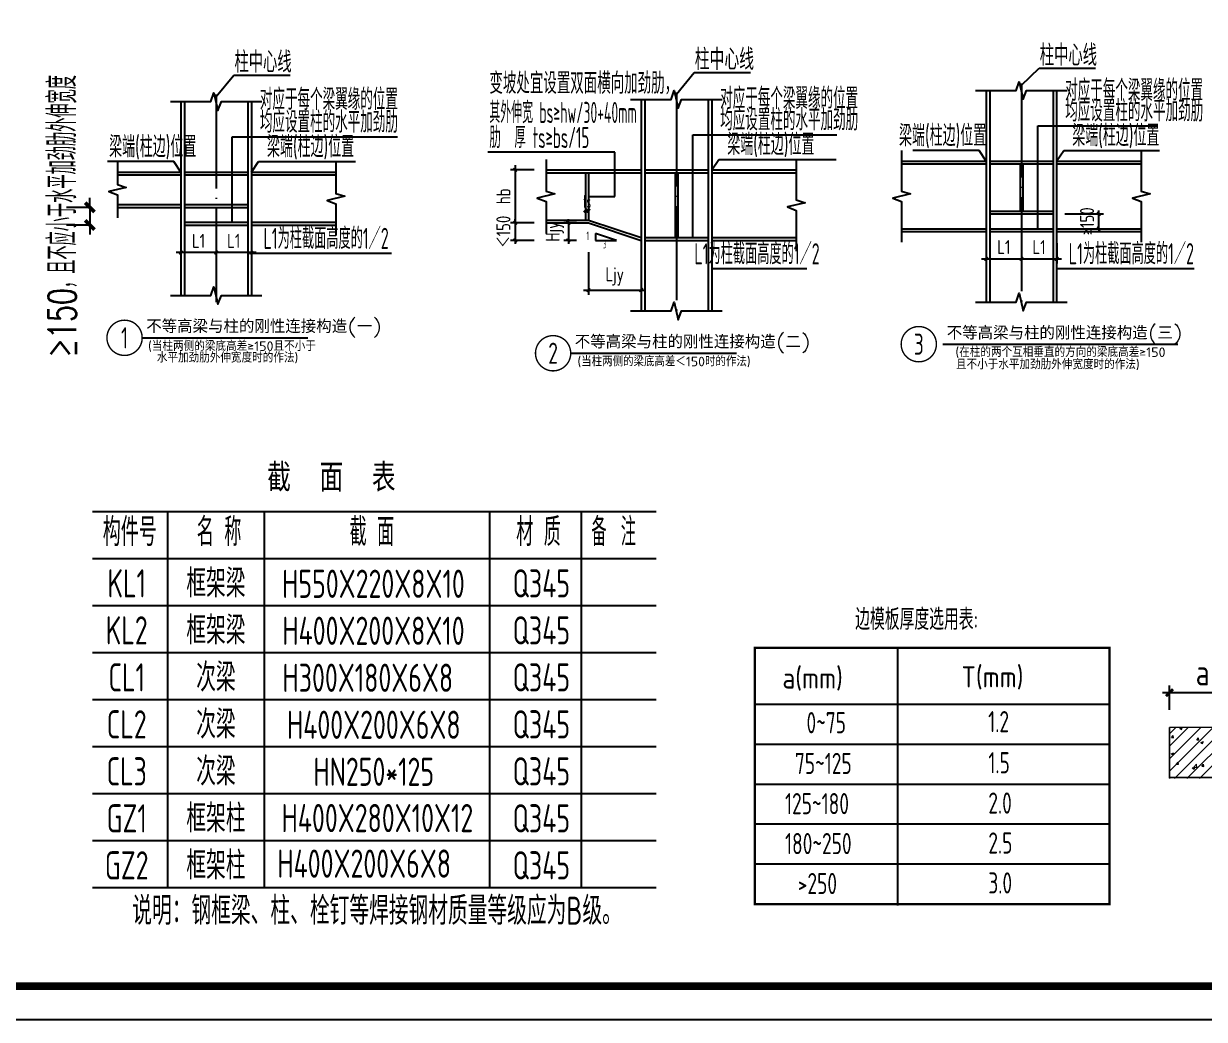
# Model space of a CAD drawing. Extents: x -89996 to 1006241, y -2176 to 440573.
# Drawn here: x 692428 to 717560, y 109594 to 130781 of the extents above; entities that cross this region are included whole.
import ezdxf
from ezdxf.enums import TextEntityAlignment as Align

# ---------------------------------------------------------------- set-up
doc = ezdxf.new("R2010")
doc.units = 0
doc.header["$LTSCALE"] = 1000
doc.header["$MEASUREMENT"] = 0
doc.linetypes.add('DOTE', pattern=[2.42, 2, -0.2, 0.02, -0.2])
for name, color, linetype in [('2001', 4, 'Continuous'), ('2002', 2, 'Continuous'), ('AXIS', 3, 'Continuous'), ('DOTE', 1, 'DOTE'), ('PUB_DIM', 3, 'Continuous'), ('PUB_TITLE', 4, 'Continuous'), ('TEXT', 7, 'Continuous'), ('THIN', 7, 'Continuous'), ('图框', 24, 'Continuous'), ('字符串标注', 253, 'Continuous'), ('表格_字符', 253, 'Continuous'), ('表格_粗实线', 253, 'Continuous'), ('表格_细实线', 253, 'Continuous')]:
    doc.layers.add(name, color=color, linetype=linetype)
doc.layers.add('尺寸标注', color=9, linetype='Continuous', lineweight=18)
doc.layers.add('轮廓线', color=3, linetype='Continuous', lineweight=9)
doc.styles.add('_TCH_DIM_T3', font='SIMPLEX', dxfattribs={"width": 0.705882, "bigfont": 'GBCBIG'})
doc.styles.add('HZ', font='txt.shx', dxfattribs={"width": 0.8, "bigfont": '000hztxt.shx'})
doc.styles.get("Standard").update_dxf_attribs({"font": 'gbenor.shx', "bigfont": 'gbcbig.shx'})
doc.styles.add('TSSD_Dimension', font='Tssdeng.shx', dxfattribs={"width": 0.8, "bigfont": 'hztxt.shx'})
doc.styles.add('TSSD_Norm', font='tssdeng.shx', dxfattribs={"bigfont": 'hztxt.shx'})
doc.styles.add('TSSD_Num', font='Tssdeng.shx', dxfattribs={"width": 0.7, "bigfont": 'hztxt.shx'})
doc.styles.add('TSSD_Rein', font='Tssdeng.shx', dxfattribs={"width": 0.7, "bigfont": 'hztxt.shx'})
doc.styles.add('汉特宽字', font='tssdeng.shx', dxfattribs={"width": 0.9, "height": 350, "bigfont": 'tssdchn.shx'})
doc.dimstyles.new('TCH-200-5', dxfattribs={"dimtxt": 595, "dimasz": 200, "dimexe": 500, "dimexo": 600, "dimgap": 252.5, "dimtad": 1, "dimdec": 0, "dimlfac": 0.2, "dimzin": 0, "dimdsep": 46, "dimtxsty": '_TCH_DIM_T3', "dimblk": 'ARCHTICK', "dimcen": 0.09, "dimclrd": 124, "dimclre": 124, "dimclrt": 7, "dimazin": 2, "dimtfac": 1, "dimtdec": 0, "dimtix": 1, "dimtmove": 2, "dimatfit": 3, "dimfxl": 0, "dimtolj": 1, "dimtzin": 0, "dimarcsym": 0})
doc.dimstyles.new('TSSD_150_150', dxfattribs={"dimtxt": 550, "dimasz": 150, "dimexe": 150, "dimexo": 375, "dimgap": 150, "dimtad": 1, "dimdec": 0, "dimzin": 0, "dimdsep": 46, "dimtxsty": 'TSSD_Dimension', "dimblk": 'ARCHTICK', "dimcen": 0, "dimdle": 150, "dimclrd": 256, "dimclre": 256, "dimclrt": 7, "dimadec": 0, "dimazin": 0, "dimtfac": 1, "dimtdec": 0, "dimtix": 1, "dimtmove": 2, "dimatfit": 3, "dimfxl": 0, "dimtolj": 1, "dimtzin": 0, "dimarcsym": 0})
doc.dimstyles.new('TSSD_20_100', dxfattribs={"dimtxt": 300, "dimasz": 75, "dimexe": 100, "dimexo": 250, "dimgap": 100, "dimtad": 1, "dimdec": 0, "dimlfac": 0.2, "dimzin": 0, "dimdsep": 46, "dimtxsty": 'TSSD_Dimension', "dimblk": 'ARCHTICK', "dimcen": 0, "dimdle": 100, "dimclrt": 7, "dimadec": 0, "dimazin": 0, "dimtfac": 1, "dimtdec": 0, "dimtix": 1, "dimtmove": 2, "dimatfit": 3, "dimfxl": 0, "dimtolj": 1, "dimtzin": 0, "dimarcsym": 0})

# ---------------------------------------------------------------- blocks, each defined once
blk = doc.blocks.new('_ArchTick')
at = {"color": 0, "linetype": 'ByBlock', "const_width": 0.4}
blk.add_lwpolyline([(-0.5, -0.5), (0.5, 0.5)], dxfattribs=at)
blk = doc.blocks.new('*D2485')
at = {"layer": 'AXIS', "lineweight": -2, "transparency": 16777216}
for p, q in [((716817, 116180), (716817, 116698)), ((718230, 116180), (718230, 116698)), ((716667, 116548), (718380, 116548))]:
    blk.add_line(p, q, dxfattribs=at)
at = {"layer": 'Defpoints', "color": 0, "transparency": 16777216}
for p in [(718230, 116548), (716817, 115805), (718230, 115805)]:
    blk.add_point(p, dxfattribs=at)
at = {"layer": 'AXIS', "lineweight": -2, "transparency": 16777216, "xscale": 150, "yscale": 150, "zscale": 150, "rotation": 180}
blk.add_blockref('_ArchTick', (716817, 116548), dxfattribs=at)
at = {"layer": 'AXIS', "lineweight": -2, "transparency": 16777216, "xscale": 150, "yscale": 150, "zscale": 150}
blk.add_blockref('_ArchTick', (718230, 116548), dxfattribs=at)
at = {"layer": 'AXIS', "color": 7, "transparency": 16777216, "insert": (717523, 116973), "char_height": 550, "attachment_point": 5, "style": 'TSSD_Dimension'}
blk.add_mtext('\\A1;a', dxfattribs=at)
blk = doc.blocks.new('*D2506')
at = {"layer": 'AXIS', "color": 0, "lineweight": -2, "transparency": 16777216}
for p, q in [((714591, 126733), (715412, 126733)), ((715312, 126733), (715312, 126808)), ((715312, 126418), (715312, 126733)), ((714591, 126418), (715412, 126418)), ((715312, 126418), (715312, 126343))]:
    blk.add_line(p, q, dxfattribs=at)
at = {"layer": 'Defpoints', "color": 0, "transparency": 16777216}
for p in [(714341, 126733), (715312, 126733), (714341, 126418)]:
    blk.add_point(p, dxfattribs=at)
at = {"layer": 'AXIS', "color": 0, "lineweight": -2, "transparency": 16777216, "xscale": 75, "yscale": 75, "zscale": 75}
for p, rotation in [((715312, 126733), 270), ((715312, 126418), 90)]:
    blk.add_blockref('_ArchTick', p, dxfattribs=dict(at, rotation=rotation))
at = {"layer": 'AXIS', "color": 7, "transparency": 16777216, "insert": (715062, 126575), "char_height": 300, "attachment_point": 5, "rotation": 90, "style": 'TSSD_Dimension'}
blk.add_mtext('\\A1;≥150', dxfattribs=at)
blk = doc.blocks.new('*D2507')
at = {"layer": 'AXIS', "color": 0, "lineweight": -2, "transparency": 16777216}
for p, q in [((713666, 126108), (713666, 125676)), ((714416, 126108), (714416, 125676)), ((713566, 125776), (714516, 125776))]:
    blk.add_line(p, q, dxfattribs=at)
at = {"layer": 'Defpoints', "color": 0, "transparency": 16777216}
for p in [(713666, 126358), (714416, 126358), (714416, 125776)]:
    blk.add_point(p, dxfattribs=at)
at = {"layer": 'AXIS', "color": 0, "lineweight": -2, "transparency": 16777216, "xscale": 75, "yscale": 75, "zscale": 75, "rotation": 180}
blk.add_blockref('_ArchTick', (713666, 125776), dxfattribs=at)
at = {"layer": 'AXIS', "color": 0, "lineweight": -2, "transparency": 16777216, "xscale": 75, "yscale": 75, "zscale": 75}
blk.add_blockref('_ArchTick', (714416, 125776), dxfattribs=at)
at = {"layer": 'AXIS', "color": 7, "transparency": 16777216, "insert": (714041, 126026), "char_height": 300, "attachment_point": 5, "style": 'TSSD_Dimension'}
blk.add_mtext('\\A1;L1', dxfattribs=at)
blk = doc.blocks.new('*D2508')
at = {"layer": 'AXIS', "color": 0, "lineweight": -2, "transparency": 16777216}
for p, q in [((712916, 126108), (712916, 125676)), ((713666, 126108), (713666, 125676)), ((712816, 125776), (713766, 125776))]:
    blk.add_line(p, q, dxfattribs=at)
at = {"layer": 'Defpoints', "color": 0, "transparency": 16777216}
for p in [(712916, 126358), (713666, 126358), (713666, 125776)]:
    blk.add_point(p, dxfattribs=at)
at = {"layer": 'AXIS', "color": 0, "lineweight": -2, "transparency": 16777216, "xscale": 75, "yscale": 75, "zscale": 75, "rotation": 180}
blk.add_blockref('_ArchTick', (712916, 125776), dxfattribs=at)
at = {"layer": 'AXIS', "color": 0, "lineweight": -2, "transparency": 16777216, "xscale": 75, "yscale": 75, "zscale": 75}
blk.add_blockref('_ArchTick', (713666, 125776), dxfattribs=at)
at = {"layer": 'AXIS', "color": 7, "transparency": 16777216, "insert": (713291, 126026), "char_height": 300, "attachment_point": 5, "style": 'TSSD_Dimension'}
blk.add_mtext('\\A1;L1', dxfattribs=at)
blk = doc.blocks.new('*D2509')
at = {"layer": 'AXIS', "color": 0, "lineweight": -2, "transparency": 16777216}
for p, q in [((695776, 126246), (695776, 125809)), ((696526, 126246), (696526, 125809)), ((696626, 125909), (695676, 125909))]:
    blk.add_line(p, q, dxfattribs=at)
at = {"layer": 'Defpoints', "color": 0, "transparency": 16777216}
for p in [(695776, 126496), (696526, 126496), (695776, 125909)]:
    blk.add_point(p, dxfattribs=at)
at = {"layer": 'AXIS', "color": 0, "lineweight": -2, "transparency": 16777216, "xscale": 75, "yscale": 75, "zscale": 75, "rotation": 180}
blk.add_blockref('_ArchTick', (695776, 125909), dxfattribs=at)
at = {"layer": 'AXIS', "color": 0, "lineweight": -2, "transparency": 16777216, "xscale": 75, "yscale": 75, "zscale": 75}
blk.add_blockref('_ArchTick', (696526, 125909), dxfattribs=at)
at = {"layer": 'AXIS', "color": 7, "transparency": 16777216, "insert": (696151, 126159), "char_height": 300, "attachment_point": 5, "style": 'TSSD_Dimension'}
blk.add_mtext('\\A1;L1', dxfattribs=at)
blk = doc.blocks.new('*D2510')
at = {"layer": 'AXIS', "color": 0, "lineweight": -2, "transparency": 16777216}
for p, q in [((696526, 126246), (696526, 125809)), ((697276, 126246), (697276, 125809)), ((697376, 125909), (696426, 125909))]:
    blk.add_line(p, q, dxfattribs=at)
at = {"layer": 'Defpoints', "color": 0, "transparency": 16777216}
for p in [(696526, 126496), (697276, 126496), (696526, 125909)]:
    blk.add_point(p, dxfattribs=at)
at = {"layer": 'AXIS', "color": 0, "lineweight": -2, "transparency": 16777216, "xscale": 75, "yscale": 75, "zscale": 75, "rotation": 180}
blk.add_blockref('_ArchTick', (696526, 125909), dxfattribs=at)
at = {"layer": 'AXIS', "color": 0, "lineweight": -2, "transparency": 16777216, "xscale": 75, "yscale": 75, "zscale": 75}
blk.add_blockref('_ArchTick', (697276, 125909), dxfattribs=at)
at = {"layer": 'AXIS', "color": 7, "transparency": 16777216, "insert": (696901, 126159), "char_height": 300, "attachment_point": 5, "style": 'TSSD_Dimension'}
blk.add_mtext('\\A1;L1', dxfattribs=at)
blk = doc.blocks.new('*D2511')
at = {"layer": 'AXIS', "color": 0, "lineweight": -2, "transparency": 16777216}
for p, q in [((702890, 127768), (702890, 126443)), ((703298, 127668), (702790, 127668)), ((703298, 126543), (702790, 126543))]:
    blk.add_line(p, q, dxfattribs=at)
at = {"layer": 'Defpoints', "color": 0, "transparency": 16777216}
for p in [(703548, 127668), (702890, 126543), (703548, 126543)]:
    blk.add_point(p, dxfattribs=at)
at = {"layer": 'AXIS', "color": 0, "lineweight": -2, "transparency": 16777216, "xscale": 75, "yscale": 75, "zscale": 75}
for p, rotation in [((702890, 127668), 90), ((702890, 126543), 270)]:
    blk.add_blockref('_ArchTick', p, dxfattribs=dict(at, rotation=rotation))
at = {"layer": 'AXIS', "color": 7, "transparency": 16777216, "insert": (702640, 127105), "char_height": 300, "attachment_point": 5, "rotation": 90, "style": 'TSSD_Dimension'}
blk.add_mtext('\\A1;hb', dxfattribs=at)
blk = doc.blocks.new('*D2512')
at = {"layer": 'AXIS', "color": 0, "lineweight": -2, "transparency": 16777216}
for p, q in [((703298, 126543), (702790, 126543)), ((702890, 126543), (702890, 126618)), ((702890, 126543), (702890, 126168)), ((703298, 126168), (702790, 126168)), ((702890, 126168), (702890, 126093))]:
    blk.add_line(p, q, dxfattribs=at)
at = {"layer": 'Defpoints', "color": 0, "transparency": 16777216}
for p in [(703548, 126543), (702890, 126168), (703548, 126168)]:
    blk.add_point(p, dxfattribs=at)
at = {"layer": 'AXIS', "color": 0, "lineweight": -2, "transparency": 16777216, "xscale": 75, "yscale": 75, "zscale": 75}
for p, rotation in [((702890, 126543), 270), ((702890, 126168), 90)]:
    blk.add_blockref('_ArchTick', p, dxfattribs=dict(at, rotation=rotation))
at = {"layer": 'AXIS', "color": 7, "transparency": 16777216, "insert": (702640, 126355), "char_height": 300, "attachment_point": 5, "rotation": 90, "style": 'TSSD_Dimension'}
blk.add_mtext('\\A1;＜150', dxfattribs=at)
blk = doc.blocks.new('*D2513')
at = {"layer": 'AXIS', "color": 0, "lineweight": -2, "transparency": 16777216}
for p, q in [((704198, 126543), (703923, 126543)), ((704023, 126543), (704023, 126618)), ((704023, 126543), (704023, 126168)), ((704198, 126168), (703923, 126168)), ((704023, 126168), (704023, 126093))]:
    blk.add_line(p, q, dxfattribs=at)
at = {"layer": 'Defpoints', "color": 0, "transparency": 16777216}
for p in [(704448, 126543), (704023, 126168), (704448, 126168)]:
    blk.add_point(p, dxfattribs=at)
at = {"layer": 'AXIS', "color": 0, "lineweight": -2, "transparency": 16777216, "xscale": 75, "yscale": 75, "zscale": 75}
for p, rotation in [((704023, 126543), 270), ((704023, 126168), 90)]:
    blk.add_blockref('_ArchTick', p, dxfattribs=dict(at, rotation=rotation))
at = {"layer": 'AXIS', "color": 7, "transparency": 16777216, "insert": (703732, 126355), "char_height": 300, "attachment_point": 5, "rotation": 90, "style": 'TSSD_Dimension'}
blk.add_mtext('\\A1;Hjy', dxfattribs=at)
blk = doc.blocks.new('*D2514')
at = {"layer": 'AXIS', "color": 0, "lineweight": -2, "transparency": 16777216}
for p, q in [((704448, 125918), (704448, 125012)), ((705573, 125918), (705573, 125012)), ((704348, 125112), (705673, 125112))]:
    blk.add_line(p, q, dxfattribs=at)
at = {"layer": 'Defpoints', "color": 0, "transparency": 16777216}
for p in [(704448, 126168), (705573, 126168), (705573, 125112)]:
    blk.add_point(p, dxfattribs=at)
at = {"layer": 'AXIS', "color": 0, "lineweight": -2, "transparency": 16777216, "xscale": 75, "yscale": 75, "zscale": 75, "rotation": 180}
blk.add_blockref('_ArchTick', (704448, 125112), dxfattribs=at)
at = {"layer": 'AXIS', "color": 0, "lineweight": -2, "transparency": 16777216, "xscale": 75, "yscale": 75, "zscale": 75}
blk.add_blockref('_ArchTick', (705573, 125112), dxfattribs=at)
at = {"layer": 'AXIS', "color": 7, "transparency": 16777216, "insert": (705010, 125402), "char_height": 300, "attachment_point": 5, "style": 'TSSD_Dimension'}
blk.add_mtext('\\A1;Ljy', dxfattribs=at)
blk = doc.blocks.new('*D2515')
at = {"color": 124, "linetype": 'ByBlock', "lineweight": -2, "transparency": 16777216}
for p, q in [((693838, 126871), (693838, 127071)), ((693826, 126871), (693338, 126871)), ((693838, 126871), (693838, 126496)), ((693826, 126496), (693338, 126496)), ((693838, 126496), (693838, 126296))]:
    blk.add_line(p, q, dxfattribs=at)
at = {"layer": 'Defpoints', "color": 0, "linetype": 'ByBlock', "transparency": 16777216}
for p in [(694426, 126871), (693838, 126496), (694426, 126496)]:
    blk.add_point(p, dxfattribs=at)
at = {"color": 124, "linetype": 'ByBlock', "lineweight": -2, "transparency": 16777216, "xscale": 200, "yscale": 200, "zscale": 200}
for p, rotation in [((693838, 126871), 270), ((693838, 126496), 90)]:
    blk.add_blockref('_ArchTick', p, dxfattribs=dict(at, rotation=rotation))
at = {"color": 7, "linetype": 'ByBlock', "transparency": 16777216, "insert": (693259, 126683), "char_height": 595, "attachment_point": 5, "rotation": 90, "style": '_TCH_DIM_T3'}
blk.add_mtext('\\A1;≥150，且不应小于水平加劲肋外伸宽度', dxfattribs=at)
blk = doc.blocks.new('ts_idx1')
at = {"color": 0, "linetype": 'ByBlock', "lineweight": -2, "const_width": 0.04}
blk.add_lwpolyline([(-0.5, 0, 1), (0.5, 0, 1)], format="xyb", close=True, dxfattribs=at)
at = {"color": 0, "linetype": 'ByBlock', "lineweight": -2, "style": 'TSSD_Num', "width": 0.7}
blk.add_attdef('A', text='', height=0.6, dxfattribs=at).set_placement((0, 0), align=Align.MIDDLE_CENTER)

msp = doc.modelspace()

# ---------------------------------------------------------------- linework, layer by layer
at = {"color": 72, "true_color": 0x62cf02, "const_width": 37.5}
msp.add_lwpolyline([(718805.41, 114738.33), (716816.77, 114738.33), (716816.77, 115804.76)], dxfattribs=at)
at = {"layer": '2001', "color": 7}
for p, q in [((706675.35, 128417.65, 3274.5), (709734.13, 128417.65, 3274.5)), ((706675.35, 127667.65, 3274.5), (706675.35, 128417.65, 3274.5)), ((705010.35, 128042.65, 3274.5), (702310.35, 128042.65, 3274.5)), ((705010.35, 127105.15, 3274.5), (705010.35, 128042.65, 3274.5)), ((707072.85, 127667.65, 3274.5), (707222.85, 127892.65, 3274.5)), ((707222.85, 127892.65, 3274.5), (709725.49, 127892.65, 3274.5)), ((706675.35, 126227.65, 3274.5), (706675.35, 127667.65, 3274.5)), ((704447.85, 127105.15, 3274.5), (705010.35, 127105.15, 3274.5)), ((697276.48, 125895.84, 3274.5), (697351.48, 125895.84, 3274.5)), ((707072.85, 125567.65, 3274.5), (707147.85, 125567.65, 3274.5)), ((707147.85, 125567.65, 3274.5), (709097.85, 125567.65, 3274.5)), ((714415.78, 125570.2), (714490.78, 125570.2)), ((704072.85, 123767.65, 3274.5), (707597.85, 123767.65, 3274.5))]:
    msp.add_line(p, q, dxfattribs=at)
at = {"layer": '2001'}
for p, q in [((711115.78, 127857.63), (712915.78, 127857.63)), ((711115.78, 127797.63), (712915.78, 127797.63)), ((714415.78, 127857.63), (716215.78, 127857.63)), ((714415.78, 127797.63), (716215.78, 127797.63)), ((694426.48, 127620.84, 3274.5), (695776.48, 127620.84, 3274.5)), ((694426.48, 127560.84, 3274.5), (695776.48, 127560.84, 3274.5)), ((697276.48, 127620.84, 3274.5), (699076.48, 127620.84, 3274.5)), ((697276.48, 127560.84, 3274.5), (699076.48, 127560.84, 3274.5)), ((703547.85, 127667.65, 3274.5), (705572.85, 127667.65, 3274.5)), ((703547.85, 127607.65, 3274.5), (705572.85, 127607.65, 3274.5)), ((707072.85, 127667.65, 3274.5), (708872.85, 127667.65, 3274.5)), ((707072.85, 127607.65, 3274.5), (708872.85, 127607.65, 3274.5)), ((694426.48, 126930.84, 3274.5), (695776.48, 126930.84, 3274.5)), ((694426.48, 126870.84, 3274.5), (695776.48, 126870.84, 3274.5)), ((697276.48, 126555.84, 3274.5), (699076.48, 126555.84, 3274.5)), ((697276.48, 126495.84, 3274.5), (699076.48, 126495.84, 3274.5)), ((703547.85, 126602.65, 3274.5), (704447.85, 126602.65, 3274.5)), ((703547.85, 126542.65, 3274.5), (704447.85, 126542.65, 3274.5)), ((704447.85, 126602.65, 3274.5), (705572.85, 126233.65, 3274.5)), ((704447.85, 126542.65, 3274.5), (705572.85, 126167.65, 3274.5)), ((711115.78, 126417.63), (712915.78, 126417.63)), ((714415.78, 126417.63), (716215.78, 126417.63)), ((707072.85, 126227.65, 3274.5), (708872.85, 126227.65, 3274.5)), ((707072.85, 126167.65, 3274.5), (708872.85, 126167.65, 3274.5)), ((711115.78, 126357.63), (712915.78, 126357.63)), ((714415.78, 126357.63), (716215.78, 126357.63))]:
    msp.add_line(p, q, dxfattribs=at)
at = {"layer": '2001', "color": 3}
for p, q in [((704387.85, 127607.65, 3274.5), (704387.85, 126602.65, 3274.5)), ((704447.85, 127607.65, 3274.5), (704447.85, 126602.65, 3274.5))]:
    msp.add_line(p, q, dxfattribs=at)
at = {"layer": '2001', "color": 253}
for p, q in [((704597.85, 126317.65, 3274.5), (704597.85, 126167.65, 3274.5)), ((705047.85, 126167.65, 3274.5), (704597.85, 126317.65, 3274.5)), ((704597.85, 126167.65, 3274.5), (705047.85, 126167.65, 3274.5))]:
    msp.add_line(p, q, dxfattribs=at)
at = {"layer": '2001'}
for points in [[(706675.35, 127667.65, 3274.5), (706686.6, 127742.65, 3274.5), (706664.1, 127742.65, 3274.5)], [(707072.85, 127667.65, 3274.5), (707123.81, 127723.81, 3274.5), (707105.09, 127736.29, 3274.5)], [(704447.85, 127105.15, 3274.5), (704522.85, 127093.89, 3274.5), (704522.85, 127116.4, 3274.5)], [(706675.35, 126227.65, 3274.5), (706686.6, 126302.65, 3274.5), (706664.1, 126302.65, 3274.5)], [(697276.48, 125895.84, 3274.5), (697351.48, 125884.59, 3274.5), (697351.48, 125907.09, 3274.5)], [(707072.85, 125567.65, 3274.5), (707147.85, 125556.39, 3274.5), (707147.85, 125578.9, 3274.5)], [(714415.78, 125570.2), (714490.78, 125558.95), (714490.78, 125581.45)]]:
    msp.add_solid(points, dxfattribs=at)
at = {"layer": '2002'}
for p, q in [((712915.78, 129357.63), (712915.78, 124857.63)), ((712990.78, 129357.63), (712990.78, 124857.63)), ((714340.78, 129357.63), (714340.78, 124857.63)), ((714415.78, 129357.63), (714415.78, 124857.63)), ((695776.48, 129120.84, 3274.5), (695776.48, 124995.84, 3274.5)), ((695851.48, 129120.84, 3274.5), (695851.48, 124995.84, 3274.5)), ((697201.48, 129120.84, 3274.5), (697201.48, 124995.84, 3274.5)), ((697276.48, 129120.84, 3274.5), (697276.48, 124995.84, 3274.5)), ((705572.85, 129167.65, 3274.5), (705572.85, 124667.65, 3274.5)), ((705647.85, 129167.65, 3274.5), (705647.85, 124667.65, 3274.5)), ((706997.85, 129167.65, 3274.5), (706997.85, 124667.65, 3274.5)), ((707072.85, 129167.65, 3274.5), (707072.85, 124667.65, 3274.5))]:
    msp.add_line(p, q, dxfattribs=at)
at = {"layer": '2002', "color": 7}
for p, q in [((714018.28, 127857.63), (714018.28, 128607.63)), ((714018.28, 128607.63), (716545.78, 128607.63)), ((696863.98, 128370.84, 3274.5), (700383.84, 128370.84, 3274.5)), ((696863.98, 127620.84, 3274.5), (696863.98, 128370.84, 3274.5)), ((712765.78, 128082.63), (711355.78, 128082.63)), ((712915.78, 127857.63), (712765.78, 128082.63)), ((714415.78, 127857.63), (714565.78, 128082.63)), ((714565.78, 128082.63), (716604.37, 128082.63)), ((695626.48, 127845.84, 3274.5), (694216.48, 127845.84, 3274.5)), ((695776.48, 127620.84, 3274.5), (695626.48, 127845.84, 3274.5)), ((697276.48, 127620.84, 3274.5), (697426.48, 127845.84, 3274.5)), ((697426.48, 127845.84, 3274.5), (699491.5, 127845.84, 3274.5)), ((714018.28, 126792.63), (714018.28, 127857.63)), ((696863.98, 126930.84, 3274.5), (696863.98, 127620.84, 3274.5)), ((696863.98, 126555.84, 3274.5), (696863.98, 126930.84, 3274.5)), ((714018.28, 126417.63), (714018.28, 126792.63)), ((697351.48, 125895.84, 3274.5), (700257.57, 125895.84, 3274.5)), ((714490.78, 125570.2), (717339.4, 125570.2)), ((694951.48, 124095.84, 3274.5), (698476.48, 124095.84, 3274.5)), ((711990.48, 123957.63), (716995.34, 123957.63))]:
    msp.add_line(p, q, dxfattribs=at)
at = {"layer": '2002', "color": 3}
for p, q in [((712990.78, 127857.63), (714340.78, 127857.63)), ((712990.78, 127797.63), (714340.78, 127797.63)), ((713635.78, 127797.63), (713635.78, 126792.63)), ((713695.78, 127797.63), (713695.78, 126792.63)), ((695851.48, 127620.84, 3274.5), (697201.48, 127620.84, 3274.5)), ((695851.48, 127560.84, 3274.5), (697201.48, 127560.84, 3274.5)), ((705647.85, 127667.65, 3274.5), (706997.85, 127667.65, 3274.5)), ((705647.85, 127607.65, 3274.5), (706997.85, 127607.65, 3274.5)), ((706292.85, 127607.65, 3274.5), (706292.85, 126227.65, 3274.5)), ((706352.85, 127607.65, 3274.5), (706352.85, 126227.65, 3274.5)), ((695851.48, 126930.84, 3274.5), (697201.48, 126930.84, 3274.5)), ((695851.48, 126870.84, 3274.5), (697201.48, 126870.84, 3274.5)), ((712990.78, 126792.63), (714340.78, 126792.63)), ((712990.78, 126732.63), (714340.78, 126732.63)), ((695851.48, 126555.84, 3274.5), (697201.48, 126555.84, 3274.5)), ((695851.48, 126495.84, 3274.5), (697201.48, 126495.84, 3274.5)), ((712990.78, 126417.63), (714340.78, 126417.63)), ((705647.85, 126227.65, 3274.5), (706997.85, 126227.65, 3274.5)), ((705647.85, 126167.65, 3274.5), (706997.85, 126167.65, 3274.5)), ((712990.78, 126357.63), (714340.78, 126357.63))]:
    msp.add_line(p, q, dxfattribs=at)
at = {"layer": '2002'}
for points in [[(712915.78, 127857.63), (712883.54, 127926.28), (712864.82, 127913.8)], [(714018.28, 127857.63), (714029.53, 127932.63), (714007.03, 127932.63)], [(714415.78, 127857.63), (714466.74, 127913.8), (714448.02, 127926.28)], [(695776.48, 127620.84, 3274.5), (695744.24, 127689.49, 3274.5), (695725.52, 127677, 3274.5)], [(696863.98, 127620.84, 3274.5), (696875.23, 127695.84, 3274.5), (696852.73, 127695.84, 3274.5)], [(697276.48, 127620.84, 3274.5), (697327.45, 127677, 3274.5), (697308.72, 127689.49, 3274.5)], [(696863.98, 126930.84, 3274.5), (696875.23, 127005.84, 3274.5), (696852.73, 127005.84, 3274.5)], [(714018.28, 126792.63), (714029.53, 126867.63), (714007.03, 126867.63)], [(696863.98, 126555.84, 3274.5), (696875.23, 126630.84, 3274.5), (696852.73, 126630.84, 3274.5)], [(714018.28, 126417.63), (714029.53, 126492.63), (714007.03, 126492.63)]]:
    msp.add_solid(points, dxfattribs=at)
at = {"layer": 'DOTE'}
for p, q in [((713665.78, 129507.63), (713665.78, 124707.63)), ((696526.48, 129270.84, 3274.5), (696526.48, 124845.84, 3274.5)), ((706322.85, 129317.65, 3274.5), (706322.85, 124517.65, 3274.5))]:
    msp.add_line(p, q, dxfattribs=at)
at = {"layer": 'PUB_DIM'}
for points in [[(712690.78, 129357.63), (712915.78, 129357.63), (713554.78, 129357.63), (713614.78, 129545.13), (713703.52, 129170.6), (713776.78, 129357.63), (714415.78, 129357.63), (714640.78, 129357.63)], [(711115.78, 128082.63), (711115.78, 127857.63), (711115.78, 127218.63), (711303.28, 127158.63), (710928.75, 127069.9), (711115.78, 126996.63), (711115.78, 126357.63), (711115.78, 126132.63)], [(716215.78, 128082.63), (716215.78, 127857.63), (716215.78, 127218.63), (716403.28, 127158.63), (716028.75, 127069.9), (716215.78, 126996.63), (716215.78, 126357.63), (716215.78, 126132.63)], [(712690.78, 124857.63), (712915.78, 124857.63), (713554.78, 124857.63), (713614.78, 125045.13), (713703.52, 124670.6), (713776.78, 124857.63), (714415.78, 124857.63), (714640.78, 124857.63)]]:
    msp.add_lwpolyline(points, dxfattribs=at)
at = {"layer": 'PUB_DIM', "elevation": 3274.5}
for points in [[(695551.48, 129120.84), (695776.48, 129120.84), (696415.48, 129120.84), (696475.48, 129308.34), (696564.22, 128933.81), (696637.48, 129120.84), (697276.48, 129120.84), (697501.48, 129120.84)], [(705347.85, 129167.65), (705572.85, 129167.65), (706211.85, 129167.65), (706271.85, 129355.15), (706360.59, 128980.62), (706433.85, 129167.65), (707072.85, 129167.65), (707297.85, 129167.65)], [(694426.48, 127845.84), (694426.48, 127620.84), (694426.48, 127356.84), (694613.98, 127296.84), (694239.45, 127208.1), (694426.48, 127134.84), (694426.48, 126870.84), (694426.48, 126645.84)], [(699076.48, 127845.84), (699076.48, 127620.84), (699076.48, 127169.34), (699263.98, 127109.34), (698889.45, 127020.6), (699076.48, 126947.34), (699076.48, 126495.84), (699076.48, 126270.84)], [(703547.85, 127892.65), (703547.85, 127667.65), (703547.85, 127216.15), (703735.35, 127156.15), (703360.82, 127067.41), (703547.85, 126994.15), (703547.85, 126542.65), (703547.85, 126317.65)], [(708872.85, 127892.65), (708872.85, 127667.65), (708872.85, 127028.65), (709060.35, 126968.65), (708685.82, 126879.91), (708872.85, 126806.65), (708872.85, 126167.65), (708872.85, 125942.65)], [(695551.48, 124995.84), (695776.48, 124995.84), (696415.48, 124995.84), (696475.48, 125183.34), (696564.22, 124808.81), (696637.48, 124995.84), (697276.48, 124995.84), (697501.48, 124995.84)], [(705347.85, 124667.65), (705572.85, 124667.65), (706211.85, 124667.65), (706271.85, 124855.15), (706360.59, 124480.62), (706433.85, 124667.65), (707072.85, 124667.65), (707297.85, 124667.65)]]:
    msp.add_lwpolyline(points, dxfattribs=at)
at = {"layer": 'PUB_TITLE'}
msp.add_lwpolyline([(651161.89, 109593.71), (740261.89, 109593.71), (740261.89, 172593.71), (651161.89, 172593.71)], close=True, dxfattribs=at)
at = {"layer": 'PUB_TITLE', "const_width": 159.09}
msp.add_lwpolyline([(653459.87, 110300.78), (653459.87, 171179.57), (738847.75, 171179.57), (738847.75, 110300.78)], close=True, dxfattribs=at)
at = {"layer": '图框', "color": 241}
for p, q in [((711031.54, 117469.63), (711031.54, 112017.77)), ((715537.67, 116294.74), (707991.6, 116294.74)), ((715537.67, 116294.74), (707991.6, 116294.74)), ((715537.67, 116294.74), (707991.6, 116294.74)), ((715537.67, 115444.68), (707991.6, 115444.68)), ((715537.67, 115444.68), (707991.6, 115444.68)), ((715537.67, 115444.68), (707991.6, 115444.68)), ((715537.67, 114594.62), (707991.6, 114594.62)), ((715537.67, 114594.62), (707991.6, 114594.62)), ((715537.67, 114594.62), (707991.6, 114594.62)), ((715537.67, 113744.56), (707991.6, 113744.56)), ((715537.67, 112894.5), (707991.6, 112894.5)), ((715537.67, 112044.44), (707991.6, 112044.44)), ((715537.67, 112044.44), (707991.6, 112044.44)), ((715537.67, 112044.44), (707991.6, 112044.44)), ((715537.67, 112044.44), (707991.6, 112044.44)), ((715537.67, 112044.44), (707991.6, 112044.44)), ((715537.67, 112044.44), (707991.6, 112044.44))]:
    msp.add_line(p, q, dxfattribs=at)
at = {"layer": '图框', "color": 241, "const_width": 50}
msp.add_lwpolyline([(707991.6, 117496.29), (715537.67, 117496.29), (715537.67, 112044.44), (707991.6, 112044.44)], close=True, dxfattribs=at)
at = {"layer": '字符串标注'}
for p, q in [((696526.48, 129233.34, 3274.5), (696901.48, 129686.74, 3274.5)), ((696901.48, 129686.74, 3274.5), (698101.48, 129686.74, 3274.5)), ((706322.85, 129280.15, 3274.5), (706697.85, 129744.01, 3274.5)), ((706697.85, 129744.01, 3274.5), (707897.85, 129744.01, 3274.5)), ((713665.78, 129470.13), (714040.78, 129831.27)), ((714040.78, 129831.27), (715240.78, 129831.27))]:
    msp.add_line(p, q, dxfattribs=at)
at = {"layer": '尺寸标注'}
for p, q in [((704387.85, 126803.65, 3274.5), (704387.85, 126953.65, 3274.5)), ((704447.85, 126803.65, 3274.5), (704447.85, 126953.65, 3274.5)), ((704387.85, 126803.65, 3274.5), (704447.85, 126803.65, 3274.5))]:
    msp.add_line(p, q, dxfattribs=at)
at = {"layer": '尺寸标注', "const_width": 50.62, "elevation": 3274.5}
for points in [[(704350.35, 126766.15), (704425.35, 126841.15)], [(704410.35, 126766.15), (704485.35, 126841.15)]]:
    msp.add_lwpolyline(points, dxfattribs=at)
at = {"layer": '表格_粗实线', "const_width": 0.45}
for points in [[(693892.87, 121901.07), (693892.87, 119401.07)], [(693892.87, 121901.07), (705892.87, 121901.07)], [(705892.87, 121901.07), (705892.87, 119401.07)], [(693892.87, 119401.07), (693892.87, 114401.07)], [(693892.87, 119401.07), (693892.87, 114401.07)], [(705892.87, 119401.07), (705892.87, 111401.07)], [(693892.87, 114401.07), (705892.87, 114401.07)], [(693892.87, 114401.07), (693892.87, 111401.07)], [(693892.87, 111401.07), (705892.87, 111401.07)]]:
    msp.add_lwpolyline(points, dxfattribs=at)
at = {"layer": '表格_细实线'}
for p, q in [((693892.87, 120401.07), (705892.87, 120401.07)), ((693892.87, 119401.07), (705892.87, 119401.07)), ((695492.87, 119401.07), (695492.87, 114401.07)), ((697545.77, 119401.07), (697545.77, 114401.07)), ((702345.77, 119401.07), (702345.77, 114401.07)), ((704292.87, 119401.07), (704292.87, 112401.07)), ((693892.87, 118401.07), (705892.87, 118401.07)), ((693892.87, 117401.07), (705892.87, 117401.07)), ((693892.87, 116401.07), (705892.87, 116401.07)), ((693892.87, 115401.07), (705892.87, 115401.07)), ((693892.87, 114401.07), (705892.87, 114401.07)), ((695492.87, 114401.07), (695492.87, 112401.07)), ((697545.77, 114401.07), (697545.77, 112401.07)), ((702345.77, 114401.07), (702345.77, 112401.07)), ((693892.87, 113401.07), (705892.87, 113401.07)), ((693892.87, 112401.07), (705892.87, 112401.07))]:
    msp.add_line(p, q, dxfattribs=at)
at = {"layer": '表格_细实线', "color": 7}
for p, q in [((695492.87, 120401.07), (695492.87, 119401.07)), ((697545.77, 120401.07), (697545.77, 119401.07)), ((702345.77, 120401.07), (702345.77, 119401.07)), ((704292.87, 120401.07), (704292.87, 119401.07))]:
    msp.add_line(p, q, dxfattribs=at)
at = {"layer": '轮廓线', "color": 72, "true_color": 0x62cf02}
for p, q in [((716816.77, 114874.47), (717747.07, 115804.76)), ((716816.77, 115139.63), (717481.9, 115804.76)), ((716816.77, 115404.8), (717216.74, 115804.76)), ((716816.77, 115669.96), (716951.57, 115804.76)), ((716860.92, 115590.18), (716897.08, 115633.27)), ((716905.75, 115586.13), (716897.08, 115633.14)), ((716924.73, 114717.26), (718012.23, 115804.76)), ((717037.53, 115789.01), (717078.55, 115804.76)), ((717037.53, 115789.01), (717074.84, 115763.85)), ((717074.84, 115763.72), (717088.61, 115804.76)), ((717189.9, 114717.26), (718277.4, 115804.76)), ((717455.06, 114717.26), (718542.56, 115804.76)), ((716860.92, 115590.18), (716905.75, 115586.26)), ((717398.87, 115543.12), (717435.03, 115586.21)), ((717398.87, 115543.12), (717443.7, 115539.2)), ((717443.7, 115539.06), (717435.02, 115586.07)), ((717485.21, 115487.05), (717537.73, 115507.21)), ((717485.21, 115487.05), (717522.52, 115461.88)), ((717522.52, 115461.75), (717537.72, 115507.07)), ((716855.05, 115245.15), (716907.56, 115265.31)), ((716855.05, 115245.15), (716892.35, 115219.99)), ((716892.35, 115219.85), (716907.56, 115265.18)), ((716964.99, 115026.04), (717001.14, 115069.13)), ((716964.99, 115026.04), (717009.82, 115022.12)), ((717009.81, 115021.98), (717001.14, 115068.99)), ((717302.73, 114943.19), (717355.24, 114963.34)), ((717302.73, 114943.19), (717340.03, 114918.02)), ((717334.15, 114960.71), (717392.57, 115021.6)), ((717334.15, 114960.71), (717400.85, 114950.37)), ((717340.03, 114917.89), (717355.24, 114963.21)), ((717400.85, 114950.26), (717392.56, 115021.49)), ((717502.93, 114978.97), (717539.09, 115022.06)), ((717502.93, 114978.97), (717547.76, 114975.05)), ((717547.76, 114974.92), (717539.09, 115021.93))]:
    msp.add_line(p, q, dxfattribs=at)
at = {"layer": '轮廓线', "color": 60, "true_color": 0xb8f500}
for p, q in [((721892.62, 115804.76), (716816.77, 115804.76)), ((716816.77, 115804.76), (716816.77, 114717.26))]:
    msp.add_line(p, q, dxfattribs=at)

# ---------------------------------------------------------------- block references
at = {"layer": 'THIN'}
ref = msp.add_blockref('ts_idx1', (694576.48, 124095.84, 3274.5), dxfattribs=dict(at, xscale=749.9999850000006, yscale=749.9999850000006, zscale=749.9999850000006))
ref.add_attrib('1', '1', dxfattribs={"height": 450, "style": 'TSSD_Num', "width": 0.7}).set_placement((694576.48, 124095.84, 3274.5), align=Align.MIDDLE_CENTER)
ref = msp.add_blockref('ts_idx1', (703697.85, 123767.65, 3274.5), dxfattribs=dict(at, xscale=749.9999850000006, yscale=749.9999850000006, zscale=749.9999850000006))
ref.add_attrib('1', '2', dxfattribs={"height": 450, "style": 'TSSD_Num', "width": 0.7}).set_placement((703697.85, 123767.65, 3274.5), align=Align.MIDDLE_CENTER)
ref = msp.add_blockref('ts_idx1', (711481.32, 123960.42), dxfattribs=dict(at, xscale=749.9999850000006, yscale=749.9999850000006, zscale=749.9999850000006))
ref.add_attrib('1', '3', dxfattribs={"height": 450, "style": 'TSSD_Num', "width": 0.7}).set_placement((711481.32, 123960.42), align=Align.MIDDLE_CENTER)

# ---------------------------------------------------------------- texts
at = {"linetype": 'ByBlock', "width": 0.608956}
msp.add_text('ts', height=281.25, dxfattribs=at).set_placement((704337.57, 126856.15, 3274.5), (704505.42, 126856.15, 3274.5), align=Align.FIT)
at = {"layer": '2001', "color": 253}
for s, width, p, p2 in [('1', 1.040828, (704406.75, 126174.68, 3274.5), (704461.4, 126174.68, 3274.5)), ('3', 0.737526, (704762.85, 125998.52, 3274.5), (704828.28, 125998.52, 3274.5))]:
    msp.add_text(s, height=180, dxfattribs=dict(at, width=width)).set_placement(p, p2, align=Align.FIT)
at = {"layer": '2001', "color": 7}
for s, height, style, width, p, p2 in [('不等高梁与柱的刚性连接构造(二)', 284.4844, 'HZ', 1.17647, (704159.1, 123867.62, 3274.5), (709179.41, 123867.62, 3274.5)), ('(当柱两侧的梁底高差＜150时的作法)', 203.2031, 'TSSD_Norm', 1.068977, (704216.74, 123489.77, 3274.5), (707901.12, 123489.77, 3274.5))]:
    msp.add_text(s, height=height, dxfattribs=dict(at, style=style, width=width)).set_placement(p, p2, align=Align.FIT)
at = {"layer": '2002', "color": 7}
for s, height, style, width, p, p2 in [('不等高梁与柱的刚性连接构造(一)', 284.4844, 'HZ', 1.17647, (695037.73, 124195.81, 3274.5), (700058.04, 124195.81, 3274.5)), ('不等高梁与柱的刚性连接构造(三)', 284.4844, 'HZ', 1.176471, (712076.73, 124057.61), (717097.04, 124057.61)), ('(当柱两侧的梁底高差≥150且不小于', 203.2031, 'TSSD_Norm', 1.059549, (695077.04, 123816.72, 3274.5), (698648.91, 123816.72, 3274.5)), ('(在柱的两个互相垂直的方向的梁底高差≥150', 203.2031, 'TSSD_Norm', 1.075526, (712260.48, 123688.32), (716732.35, 123688.32)), ('水平加劲肋外伸宽度时的作法)', 203.2031, 'TSSD_Norm', 1.116092, (695264.54, 123571.31, 3274.5), (698273.91, 123571.31, 3274.5)), ('且不小于水平加劲肋外伸宽度时的作法)', 203.2031, 'TSSD_Norm', 1.114048, (712272.91, 123427.31), (716182.29, 123427.31))]:
    msp.add_text(s, height=height, dxfattribs=dict(at, style=style, width=width)).set_placement(p, p2, align=Align.FIT)
at = {"layer": 'TEXT', "ltscale": 1000, "style": 'TSSD_Dimension'}
for s, width, p, p2 in [('柱中心线', 0.691726, (696916.48, 129739.24, 3274.5), (698132.18, 129739.24, 3274.5)), ('柱中心线', 0.718005, (706712.85, 129796.51, 3274.5), (707974.73, 129796.51, 3274.5)), ('柱中心线', 0.693726, (714055.78, 129883.78), (715274.99, 129883.78)), ('变坡处宜设置双面横向加劲肋，', 0.664405, (702341.85, 129287.56, 3274.5), (706358.1, 129287.56, 3274.5)), ('对应于每个梁翼缘的位置', 0.597459, (697457.98, 128945.2, 3274.5), (700394.23, 128945.2, 3274.5)), ('对应于每个梁翼缘的位置', 0.597459, (707254.35, 128966.51, 3274.5), (710190.6, 128966.51, 3274.5)), ('对应于每个梁翼缘的位置', 0.597458, (714597.28, 129138.7), (717533.53, 129138.7)), ('均应设置柱的水平加劲肋', 0.598753, (714597.28, 128698.68), (717533.53, 128698.68)), ('均应设置柱的水平加劲肋', 0.598754, (697457.98, 128461.89, 3274.5), (700394.23, 128461.89, 3274.5)), ('其外伸宽 bs≥hw/30+40mm', 0.446632, (702341.85, 128665.61, 3274.5), (705480.3, 128665.61, 3274.5)), ('均应设置柱的水平加劲肋', 0.598754, (707254.35, 128508.7, 3274.5), (710190.6, 128508.7, 3274.5)), ('梁端(柱边)位置', 0.589439, (694247.98, 127936.89, 3274.5), (696104.23, 127936.89, 3274.5)), ('梁端(柱边)位置', 0.589439, (697607.98, 127936.89, 3274.5), (699464.23, 127936.89, 3274.5)), ('肋  厚 ts≥bs/15', 0.483661, (702341.85, 128133.7, 3274.5), (704468.1, 128133.7, 3274.5)), ('梁端(柱边)位置', 0.589439, (707404.35, 127983.7, 3274.5), (709260.6, 127983.7, 3274.5)), ('梁端(柱边)位置', 0.589439, (711060.87, 128173.68), (712917.12, 128173.68)), ('梁端(柱边)位置', 0.589439, (714747.28, 128173.68), (716603.53, 128173.68)), ('L1为柱截面高度的1／2', 0.56845, (697532.98, 125986.89, 3274.5), (700199.23, 125986.89, 3274.5)), ('L1为柱截面高度的1／2', 0.56845, (706704.34, 125658.7, 3274.5), (709370.59, 125658.7, 3274.5)), ('L1为柱截面高度的1／2', 0.56845, (714672.28, 125661.25), (717338.53, 125661.25))]:
    msp.add_text(s, height=450, dxfattribs=dict(at, width=width)).set_placement(p, p2, align=Align.FIT)
at = {"layer": '图框', "color": 241, "style": 'TSSD_Rein', "width": 0.7}
for s, p in [('边模板厚度选用表:', (710127.49, 117880.41)), ('0~75', (709091.02, 115681.48)), ('1.2', (712958.21, 115703.77)), ('75~125', (708845.12, 114814.83)), ('1.5', (712961.27, 114829.69)), ('125~180', (708633.34, 113959.29)), ('2.0', (712961.66, 113971.97)), ('180~250', (708633.34, 113109.23)), ('2.5', (712961.66, 113121.91)), ('>250', (708906.65, 112259.17)), ('3.0', (712961.66, 112271.85))]:
    msp.add_text(s, height=450, dxfattribs=at).set_placement(p)
at = {"layer": '图框', "color": 21, "style": '汉特宽字', "width": 0.9}
for s, p in [('a(mm)', (708578.72, 116633.61)), ('T(mm)', (712391.42, 116657.5))]:
    msp.add_text(s, height=450, dxfattribs=at).set_placement(p)
at = {"layer": '表格_字符', "color": 7}
for s, style, width, p, p2 in [('截  面  表', 'TSSD_Dimension', 0.780635, (697613.77, 120822.07), (700343.77, 120822.07)), ('构件号', 'TSSD_Dimension', 0.659666, (694112.87, 119666.07), (695262.87, 119666.07)), ('名 称', 'TSSD_Dimension', 0.59526, (696112.87, 119666.07), (697062.87, 119666.07)), ('截 面', 'TSSD_Dimension', 0.602393, (699365.77, 119666.07), (700315.77, 119666.07)), ('材 质', 'TSSD_Dimension', 0.602393, (702912.87, 119666.07), (703862.87, 119666.07)), ('备 注', 'HZ', 0.64657, (704512.87, 119666.07), (705462.87, 119666.07))]:
    msp.add_text(s, height=600, dxfattribs=dict(at, style=style, width=width)).set_placement(p, p2, align=Align.FIT)
at = {"layer": '表格_字符', "color": 7, "style": 'TSSD_Dimension', "width": 0.7}
for s, p in [('KL1', (694622.24, 118571.07)), ('框架梁', (696521.58, 118571.07)), ('H550X220X8X10', (699873.92, 118562.14)), ('Q345', (703446.88, 118571.07)), ('KL2', (694622.24, 117571.07)), ('框架梁', (696521.58, 117571.07)), ('H400X200X8X10', (699873.92, 117562.14)), ('Q345', (703446.88, 117571.07)), ('CL1', (694622.24, 116571.07)), ('次梁', (696521.58, 116571.07)), ('H300X180X6X8', (699753.7, 116562.14)), ('Q345', (703446.88, 116571.07)), ('CL2', (694622.24, 115571.07)), ('次梁', (696521.58, 115571.07)), ('H400X200X6X8', (699880.72, 115562.14)), ('Q345', (703446.88, 115571.07)), ('CL3', (694622.24, 114571.07)), ('次梁', (696521.58, 114571.07)), ('HN250*125', (699880.72, 114562.14)), ('Q345', (703446.88, 114571.07)), ('GZ1', (694622.24, 113571.07)), ('框架柱', (696521.58, 113571.07)), ('H400X280X10X12', (699957.96, 113577.01)), ('Q345', (703446.88, 113571.07)), ('GZ2', (694622.24, 112571.07)), ('框架柱', (696521.58, 112571.07)), ('H400X200X6X8', (699676.02, 112607.68)), ('Q345', (703446.88, 112571.07))]:
    msp.add_text(s, height=600, dxfattribs=at).set_placement(p, align=Align.CENTER)
at = {"layer": '表格_字符', "color": 1, "style": 'TSSD_Dimension', "width": 0.7}
msp.add_text('说明：钢框梁、柱、栓钉等焊接钢材质量等级应为B级。', height=600, dxfattribs=at).set_placement((699951.21, 111605.57), align=Align.CENTER)

# ---------------------------------------------------------------- dimensions: what is measured, and where the dimension line sits
at = {"linetype": 'ByBlock'}
dim = msp.add_linear_dim(base=(693838.2, 126495.84, 3274.5), p1=(694426.48, 126870.84, 3274.5), p2=(694426.48, 126495.84, 3274.5), angle=90, text='≥150，且不应小于水平加劲肋外伸宽度', dimstyle='TCH-200-5', dxfattribs=at)
dim.commit()
dim.dimension.update_dxf_attribs({"geometry": '*D2515', "text_midpoint": (693258.67, 126683.34, 3274.5)})
at = {"layer": 'AXIS'}
for base, p1, p2, text, picture, middle in [((702890.28, 126542.65, 3274.5), (703547.85, 127667.65, 3274.5), (703547.85, 126542.65, 3274.5), 'hb', '*D2511', (702640.28, 127105.15, 3274.5)), ((715312.37, 126732.63), (714340.78, 126417.63), (714340.78, 126732.63), '≥150', '*D2506', (715062.37, 126575.13)), ((702890.28, 126167.65, 3274.5), (703547.85, 126542.65, 3274.5), (703547.85, 126167.65, 3274.5), '＜150', '*D2512', (702640.28, 126355.15, 3274.5)), ((704022.68, 126167.65, 3274.5), (704447.85, 126542.65, 3274.5), (704447.85, 126167.65, 3274.5), 'Hjy', '*D2513', (703732.3, 126355.15, 3274.5))]:
    dim = msp.add_linear_dim(base=base, p1=p1, p2=p2, angle=90, text=text, dimstyle='TSSD_20_100', dxfattribs=at)
    dim.commit()
    dim.dimension.update_dxf_attribs({"geometry": picture, "text_midpoint": middle})
for base, p1, p2, text, dimstyle, picture, middle in [((695776.48, 125908.56, 3274.5), (696526.48, 126495.84, 3274.5), (695776.48, 126495.84, 3274.5), 'L1', 'TSSD_20_100', '*D2509', (696151.48, 126158.56, 3274.5)), ((696526.48, 125908.56, 3274.5), (697276.48, 126495.84, 3274.5), (696526.48, 126495.84, 3274.5), 'L1', 'TSSD_20_100', '*D2510', (696901.48, 126158.56, 3274.5)), ((705572.85, 125112.07, 3274.5), (704447.85, 126167.65, 3274.5), (705572.85, 126167.65, 3274.5), 'Ljy', 'TSSD_20_100', '*D2514', (705010.35, 125402.45, 3274.5)), ((713665.78, 125775.62), (712915.78, 126357.63), (713665.78, 126357.63), 'L1', 'TSSD_20_100', '*D2508', (713290.78, 126025.62)), ((714415.78, 125775.62), (713665.78, 126357.63), (714415.78, 126357.63), 'L1', 'TSSD_20_100', '*D2507', (714040.78, 126025.62)), ((718229.7, 116548.44), (716816.77, 115804.76), (718229.7, 115804.76), 'a', 'TSSD_150_150', '*D2485', (717523.24, 116973.44))]:
    dim = msp.add_linear_dim(base=base, p1=p1, p2=p2, text=text, dimstyle=dimstyle, dxfattribs=at)
    dim.commit()
    dim.dimension.update_dxf_attribs({"geometry": picture, "text_midpoint": middle})

doc.saveas('drawing.dxf')
